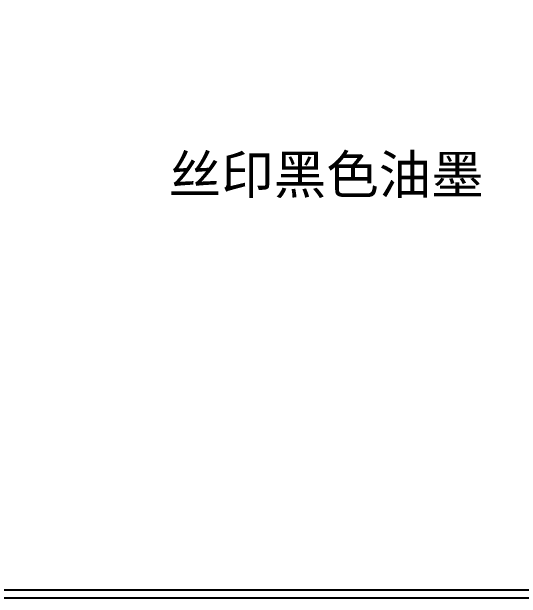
# Model space of a CAD drawing. Header units: millimetres. Extents: x 427 to 2444, y 137 to 817.
# Drawn here: x 1577.87 to 1617.58, y 291.67 to 337.41 of the extents above; entities that cross this region are included whole.
import ezdxf

# ---------------------------------------------------------------- set-up
doc = ezdxf.new("R2010")
doc.units = ezdxf.units.MM
for name, color, linetype in [('DIM', 4, 'Continuous'), ('L92', 5, 'Continuous'), ('LCD_FPC', 22, 'Continuous')]:
    doc.layers.add(name, color=color, linetype=linetype)
doc.styles.add('ROMANS', font='romans.shx', dxfattribs={"width": 0.8})
doc.styles.add('宋体', font='')
doc.styles.get('宋体').set_extended_font_data('宋体')
doc.dimstyles.new('ZX-0.2', dxfattribs={"dimtxt": 6, "dimasz": 2.5, "dimexe": 1, "dimexo": 0, "dimgap": 0.4, "dimtad": 1, "dimlfac": -1, "dimzin": 1, "dimdsep": 46, "dimtxsty": 'ROMANS', "dimcen": 2.5, "dimclre": 4, "dimadec": 0, "dimazin": 0, "dimtol": 1, "dimtm": 0.2, "dimtfac": 1, "dimtmove": 0, "dimatfit": 3, "dimfxl": 1, "dimtolj": 1, "dimtzin": 0, "dimlwd": 13, "dimlwe": 13, "dimarcsym": 1})

# ---------------------------------------------------------------- blocks, each defined once
blk = doc.blocks.new('*D187')
at = {"layer": 'Defpoints', "color": 0}
for p in [(1644.671, 394.939), (1560.471, 352.03), (1644.671, 294.205)]:
    blk.add_point(p, dxfattribs=at)
at = {"layer": 'DIM', "color": 4, "lineweight": 13}
for p, q in [((1560.471, 352.03), (1560.471, 395.939)), ((1644.671, 294.205), (1644.671, 395.939))]:
    blk.add_line(p, q, dxfattribs=at)
at = {"layer": 'DIM', "color": 0, "lineweight": 13}
blk.add_line((1562.971, 394.939), (1642.171, 394.939), dxfattribs=at)
at = {"layer": 'DIM', "color": 0}
for points in [[(1562.971, 395.355), (1562.971, 394.522), (1560.471, 394.939)], [(1642.171, 395.355), (1642.171, 394.522), (1644.671, 394.939)]]:
    blk.add_solid(points, dxfattribs=at)
at = {"layer": 'DIM', "color": 0, "lineweight": 0, "insert": (1602.571, 399.339), "char_height": 3, "attachment_point": 5, "style": 'ROMANS'}
blk.add_mtext('\\A1;84.20\\S+0.10^  0.00;(LENS OD)', dxfattribs=at)

msp = doc.modelspace()

# ---------------------------------------------------------------- linework, layer by layer
at = {"color": 6}
msp.add_lwpolyline([(1638.87115, 364.47344), (1638.87115, 291.67344), (1566.27115, 291.67344), (1566.27115, 364.47344)], close=True, dxfattribs=at)
at = {"layer": 'L92', "color": 5}
msp.add_lwpolyline([(1566.6072, 292.31044), (1566.6072, 364.23844), (1638.5352, 364.23844), (1638.5352, 292.31044), (1566.6072, 292.31044)], close=True, dxfattribs=at)
at = {"layer": 'LCD_FPC'}
msp.add_lwpolyline([(1566.6072, 364.23844), (1638.5352, 364.23844), (1638.5352, 292.31044), (1566.6072, 292.31044)], close=True, dxfattribs=at)

# ---------------------------------------------------------------- texts
at = {"layer": 'DIM', "lineweight": 0, "insert": (1590.1022, 326.21362), "char_height": 3, "width": 32.347579, "attachment_point": 1, "style": '宋体'}
msp.add_mtext('丝印黑色油墨', dxfattribs=at)

# ---------------------------------------------------------------- dimensions: what is measured, and where the dimension line sits
at = {"layer": 'DIM', "lineweight": 0}
dim = msp.add_linear_dim(base=(1644.6712, 394.93854), p1=(1560.4712, 352.02992), p2=(1644.6712, 294.20505), text='<>(LENS OD)', dimstyle='ZX-0.2', override={"dimtxt": 3, "dimgap": 0.4, "dimtol": 1, "dimlim": 0, "dimtp": 0.1, "dimtm": 0}, dxfattribs=at)
dim.commit()
dim.dimension.update_dxf_attribs({"geometry": '*D187', "text_midpoint": (1602.5712, 394.93854), "dimtype": 160})

doc.saveas('drawing.dxf')
